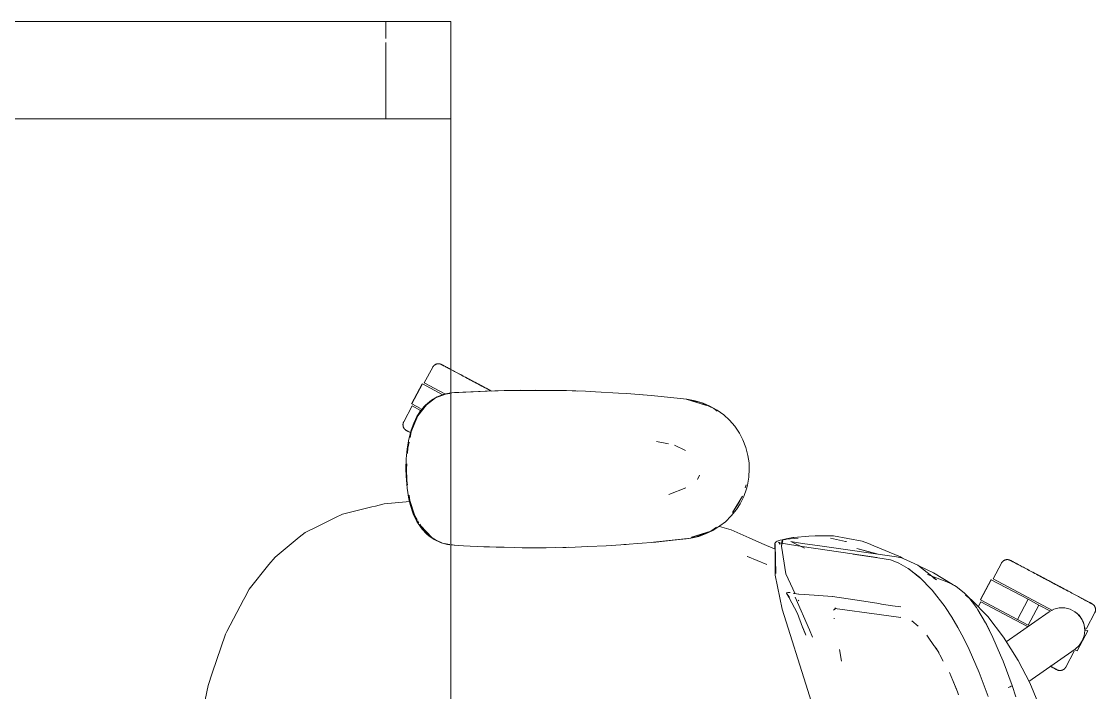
# Model space of a CAD drawing. Header units: millimetres. Extents: x 155927 to 295199, y -4084 to 97293.
# Drawn here: x 170809 to 171470, y 10570 to 10983 of the extents above; entities that cross this region are included whole.
import ezdxf

# ---------------------------------------------------------------- set-up
doc = ezdxf.new("R2010")
doc.units = ezdxf.units.MM
doc.header["$MEASUREMENT"] = 0
doc.layers.add('G-IMPT', color=8, linetype='CONTINUOUS', lineweight=9)
doc.layers.add('I-FURN', color=8, linetype='CONTINUOUS', lineweight=9)

msp = doc.modelspace()

# ---------------------------------------------------------------- linework, layer by layer
at = {"layer": 'G-IMPT'}
for p, q in [((171061.06, 10749.64), (171057.32, 10746.57)), ((171063.47, 10750.93), (171057.84, 10746.76)), ((171064.5, 10751.6), (171061.06, 10749.64)), ((171069.66, 10753.34), (171063.47, 10750.93)), ((171064.5, 10751.6), (171068.14, 10752.99)), ((171069.49, 10753.36), (171068.14, 10752.99)), ((171069.49, 10753.36), (171071.88, 10753.81)), ((171069.66, 10753.34), (171072.2, 10753.73)), ((171073.53, 10754.06), (171071.88, 10753.81)), ((171095.31, 10755.15), (171073.53, 10754.06)), ((171094.1, 10755.11), (171073.53, 10754.06)), ((171073.53, 10754.06), (171075.13, 10754.17)), ((171095.31, 10755.15), (171075.13, 10754.17)), ((171115.5, 10755.61), (171094.1, 10755.11)), ((171105.66, 10755.45), (171094.1, 10755.11)), ((171094.1, 10755.11), (171095.31, 10755.15)), ((171115.5, 10755.61), (171095.31, 10755.15)), ((171105.66, 10755.45), (171124.89, 10755.65)), ((171115.5, 10755.61), (171105.66, 10755.45)), ((171135.68, 10755.57), (171105.66, 10755.45)), ((171113.46, 10755.59), (171111.25, 10755.51)), ((171115.5, 10755.57), (171113.46, 10755.59)), ((171135.68, 10755.57), (171115.5, 10755.61)), ((171135.68, 10755.57), (171124.89, 10755.65)), ((171135.68, 10755.57), (171144.1, 10755.4)), ((171155.86, 10755.01), (171144.1, 10755.4)), ((171149.04, 10755.26), (171147.54, 10755.28)), ((171150.97, 10755.15), (171149.04, 10755.26)), ((171155.86, 10755.01), (171161.88, 10754.76)), ((171176.02, 10753.95), (171161.88, 10754.76)), ((171181.11, 10753.62), (171176.02, 10753.95)), ((171181.11, 10753.62), (171196.17, 10752.37)), ((171189.29, 10752.97), (171190.97, 10752.8)), ((171196.17, 10752.37), (171200.3, 10752.03)), ((171200.3, 10752.03), (171218.22, 10750.12)), ((171217.71, 10750.12), (171230.17, 10746.29)), ((171217.71, 10750.12), (171221.03, 10749.21)), ((171218.22, 10750.12), (171223.27, 10749.23)), ((171226.68, 10748.08), (171218.28, 10749.99)), ((171052, 10739.48), (171054.66, 10743.53)), ((171057.84, 10746.76), (171052.63, 10739.97)), ((171054.66, 10743.53), (171057.32, 10746.57)), ((171230.17, 10746.29), (171221.03, 10749.21)), ((171228.13, 10747.76), (171223.27, 10749.23)), ((171226.68, 10748.08), (171234.74, 10744.34)), ((171232.37, 10745.95), (171228.13, 10747.76)), ((171232.37, 10745.95), (171236.81, 10743.44)), ((171236.85, 10742.75), (171234.74, 10744.34)), ((171240.89, 10740.44), (171236.81, 10743.44)), ((171052, 10739.48), (171050.02, 10735.41)), ((171052.63, 10739.97), (171050.79, 10735.58)), ((171240.89, 10740.44), (171244.33, 10737.28)), ((171247.65, 10733.44), (171244.33, 10737.28)), ((171048.43, 10731.07), (171047, 10725.59)), ((171048.46, 10729.96), (171047.75, 10726.49)), ((171048.43, 10731.07), (171050.02, 10735.41)), ((171048.46, 10729.96), (171050.79, 10735.58)), ((171250.48, 10729.27), (171247.65, 10733.44)), ((171046, 10719.66), (171047, 10725.59)), ((171047.19, 10723.75), (171046.42, 10720)), ((171199.51, 10724.15), (171206.94, 10722.58)), ((171250.48, 10729.27), (171252.67, 10725.11)), ((171252.67, 10725.11), (171254.51, 10720.4)), ((171046, 10719.66), (171045.44, 10713.51)), ((171046.42, 10720), (171046.22, 10716.79)), ((171217.34, 10718.55), (171210.56, 10721.82)), ((171255.77, 10715.53), (171254.51, 10720.4)), ((171045.26, 10707.17), (171045.44, 10713.51)), ((171045.82, 10710.28), (171045.63, 10707.17)), ((171255.77, 10715.53), (171256.42, 10711.02)), ((171256.59, 10707.17), (171256.42, 10711.02)), ((171045.35, 10702.66), (171045.26, 10707.17)), ((171045.86, 10700.01), (171045.63, 10707.17)), ((171225.97, 10703.34), (171224.96, 10701.12)), ((171256.59, 10707.17), (171256.29, 10702.13)), ((171045.35, 10702.66), (171045.92, 10695.35)), ((171045.86, 10700.01), (171046.26, 10697.22)), ((171224.96, 10701.12), (171224.66, 10700.67)), ((171224.96, 10701.12), (171225, 10701.2)), ((171254.05, 10695.49), (171254.67, 10697.52)), ((171255.41, 10697.18), (171254.85, 10695.05)), ((171256.29, 10702.13), (171255.41, 10697.18)), ((171047.04, 10688.59), (171045.92, 10695.35)), ((171047.13, 10691.04), (171047.59, 10687.75)), ((171207.01, 10691.45), (171217.43, 10695.6)), ((171252.49, 10690.38), (171246.17, 10680.43)), ((171252.49, 10690.38), (171250.33, 10686.7)), ((171253.14, 10690.28), (171250.9, 10685.77)), ((171253.14, 10690.28), (171254.85, 10695.05)), ((171006.24, 10679.4), (171024.18, 10683.8)), ((171024.18, 10683.8), (171026.55, 10684.38)), ((171031.84, 10685.68), (171026.55, 10684.38)), ((171047.72, 10687.13), (171031.84, 10685.68)), ((171048.02, 10684.66), (171047.04, 10688.59)), ((171047.59, 10687.75), (171050.62, 10678.35)), ((171048.02, 10684.66), (171049.76, 10679.57)), ((171250.33, 10686.7), (171246.17, 10680.43)), ((171250.9, 10685.77), (171248.63, 10682.22)), ((171001.88, 10677.25), (170990.41, 10671.61)), ((171001.88, 10677.25), (171006.24, 10679.4)), ((171049.76, 10679.57), (171051.96, 10674.94)), ((171050.62, 10678.35), (171052.09, 10675.9)), ((171245.44, 10678.25), (171241.84, 10674.7)), ((171245.44, 10678.25), (171248.63, 10682.22)), ((170983.24, 10668.08), (170990.41, 10671.61)), ((171051.96, 10674.94), (171052.77, 10673.56)), ((171052.37, 10675.43), (171053.19, 10674.05)), ((171055.21, 10670.11), (171052.77, 10673.56)), ((171053.7, 10673.21), (171055.58, 10670.05)), ((171054.39, 10672.14), (171055.67, 10670.67)), ((171054.39, 10672.14), (171061.29, 10664.75)), ((171055.8, 10670.52), (171058.88, 10666.98)), ((171232.88, 10668.95), (171236.46, 10671.38)), ((171234.2, 10669.35), (171238.53, 10672.08)), ((171245.36, 10669.63), (171238.21, 10671.7)), ((171241.84, 10674.7), (171238.53, 10672.08)), ((170979.59, 10665.11), (170964.64, 10652.94)), ((170979.59, 10665.11), (170983.24, 10668.08)), ((171058.08, 10667.06), (171055.21, 10670.11)), ((171055.58, 10670.05), (171061.29, 10664.75)), ((171058.08, 10667.06), (171059.4, 10665.93)), ((171061.29, 10664.75), (171058.88, 10666.98)), ((171062.62, 10663.72), (171059.4, 10665.93)), ((171063.53, 10663.64), (171061.29, 10664.75)), ((171062.62, 10663.72), (171066.95, 10661.74)), ((171063.53, 10663.64), (171067.79, 10661.54)), ((171220.53, 10664.55), (171197.57, 10662.1)), ((171197.57, 10662.1), (171217.71, 10664.22)), ((171220.53, 10664.55), (171199.09, 10662.2)), ((171220.53, 10664.55), (171217.71, 10664.22)), ((171220.53, 10664.55), (171225.49, 10665.71)), ((171220.6, 10664.77), (171223.66, 10665.35)), ((171232.88, 10668.95), (171221.03, 10665.14)), ((171230.17, 10668.05), (171221.03, 10665.14)), ((171223.66, 10665.35), (171231.84, 10668.55)), ((171229.62, 10667.16), (171225.49, 10665.71)), ((171234.2, 10669.35), (171229.62, 10667.16)), ((171232.88, 10668.95), (171230.17, 10668.05)), ((171245.36, 10669.63), (171256.49, 10664.78)), ((171256.49, 10664.78), (171264.32, 10661.36)), ((171278.8, 10663.82), (171275.52, 10663.28)), ((171276.5, 10659.68), (171276.89, 10663.63)), ((171279.21, 10664.08), (171276.89, 10663.63)), ((171278.8, 10663.82), (171279.42, 10663.89)), ((171279.21, 10664.08), (171283.46, 10664.89)), ((171284.1, 10664.41), (171279.42, 10663.89)), ((171283.93, 10664.93), (171283.46, 10664.89)), ((171293.26, 10665.73), (171283.93, 10664.93)), ((171284.1, 10664.41), (171286.69, 10664.62)), ((171293.26, 10665.73), (171297.21, 10666.07)), ((171297.21, 10666.07), (171301.38, 10666.07)), ((171308.35, 10666.05), (171301.38, 10666.07)), ((171306.49, 10664.64), (171315.79, 10662.59)), ((171308.35, 10666.05), (171326.05, 10662.81)), ((171070.9, 10660.67), (171066.95, 10661.74)), ((171067.79, 10661.54), (171072.2, 10660.72)), ((171072.2, 10660.51), (171070.9, 10660.67)), ((171072.83, 10660.6), (171075.13, 10660.17)), ((171074.91, 10660.17), (171072.83, 10660.43)), ((171080.57, 10659.89), (171074.91, 10660.17)), ((171080.57, 10659.89), (171093.13, 10659.27)), ((171096.68, 10659.15), (171093.13, 10659.27)), ((171112.35, 10658.77), (171096.68, 10659.15)), ((171100.72, 10659.06), (171103.4, 10658.95)), ((171105.62, 10658.95), (171103.4, 10658.95)), ((171112.35, 10658.77), (171116.86, 10658.72)), ((171116.86, 10658.72), (171131.57, 10658.73)), ((171137.04, 10658.8), (171131.57, 10658.73)), ((171137.04, 10658.8), (171149.35, 10659.09)), ((171143.82, 10658.93), (171141.74, 10658.93)), ((171145.48, 10659.01), (171143.82, 10658.93)), ((171157.23, 10659.39), (171149.35, 10659.09)), ((171157.23, 10659.39), (171168.54, 10659.93)), ((171177.41, 10660.49), (171168.54, 10659.93)), ((171177.41, 10660.49), (171187.69, 10661.22)), ((171179.45, 10660.62), (171177.55, 10660.53)), ((171179.45, 10660.62), (171180.87, 10660.76)), ((171199.09, 10662.2), (171187.69, 10661.22)), ((171264.32, 10661.36), (171272.49, 10657.79)), ((171272.35, 10661.34), (171272.75, 10661.92)), ((171272.35, 10661.34), (171272.54, 10660.48)), ((171272.97, 10642.78), (171272.38, 10661.22)), ((171272.38, 10661.22), (171272.48, 10660.76)), ((171272.97, 10642.78), (171272.48, 10660.76)), ((171272.53, 10641.89), (171272.48, 10660.76)), ((171272.48, 10660.76), (171272.52, 10660.59)), ((171272.54, 10660.48), (171272.52, 10660.59)), ((171273.12, 10662.41), (171272.75, 10661.92)), ((171273.12, 10662.41), (171273.66, 10662.73)), ((171275.52, 10663.28), (171273.66, 10662.73)), ((171275.01, 10661.69), (171274.51, 10662.08)), ((171275.61, 10661.52), (171274.51, 10662.08)), ((171275.61, 10661.52), (171274.99, 10661.69)), ((171274.99, 10661.69), (171281.26, 10660.59)), ((171275.33, 10661.15), (171275.01, 10661.69)), ((171275.33, 10661.15), (171275.41, 10660.65)), ((171277.13, 10663.22), (171276.44, 10659.64)), ((171279.16, 10642.59), (171276.44, 10659.64)), ((171277.13, 10663.22), (171276.5, 10659.68)), ((171289.11, 10659.47), (171281.26, 10660.59)), ((171290.66, 10658.49), (171282.23, 10662.49)), ((171282.23, 10662.49), (171283.09, 10662.35)), ((171283.09, 10662.35), (171288.11, 10661.52)), ((171288.11, 10661.52), (171289.41, 10661.3)), ((171319.98, 10654.92), (171289.11, 10659.47)), ((171300.07, 10659.86), (171289.41, 10661.3)), ((171300.07, 10659.86), (171347.29, 10653.19)), ((171315.79, 10662.59), (171316.37, 10662.44)), ((171322.87, 10658.31), (171334.76, 10654.96)), ((171322.87, 10658.31), (171335.82, 10654.81)), ((171326.05, 10662.81), (171329.91, 10661.21)), ((171333.27, 10659.82), (171329.91, 10661.21)), ((171349.72, 10653.03), (171333.27, 10659.82)), ((170964.64, 10652.94), (170960.88, 10648.27)), ((171255.26, 10653.35), (171255.53, 10653.25)), ((171267.38, 10648.33), (171255.53, 10653.25)), ((171319.98, 10654.92), (171335.17, 10652.59)), ((171320.59, 10654.82), (171335.75, 10652.53)), ((171320.59, 10654.82), (171335.17, 10652.59)), ((171343.42, 10651.22), (171335.75, 10652.53)), ((171348.21, 10649.47), (171343.42, 10651.22)), ((171347.29, 10653.19), (171350.28, 10652.54)), ((171350.89, 10652.26), (171349.72, 10653.03)), ((171353.65, 10650.97), (171350.28, 10652.54)), ((171360.22, 10647.91), (171353.65, 10650.97)), ((170948.68, 10633.14), (170960.88, 10648.27)), ((171348.21, 10649.47), (171348.63, 10649.26)), ((171354.47, 10645.97), (171348.63, 10649.26)), ((171361.43, 10640.55), (171354.47, 10645.97)), ((171354.69, 10645.64), (171361.64, 10640.25)), ((171354.69, 10645.64), (171358.07, 10643.05)), ((171371.87, 10638.99), (171360.22, 10647.91)), ((171369.98, 10643.28), (171361.35, 10647.26)), ((171276.72, 10620.94), (171272.53, 10641.89)), ((171279.16, 10642.59), (171284.74, 10630.3)), ((171361.64, 10640.25), (171358.07, 10643.05)), ((171361.43, 10640.55), (171369.17, 10632.65)), ((171366.22, 10642.23), (171378.12, 10637.72)), ((171371.87, 10638.99), (171369.53, 10640.33)), ((171381.43, 10636.16), (171369.98, 10643.28)), ((171380.35, 10636.64), (171378.12, 10637.72)), ((170948.68, 10633.14), (170945.97, 10628.01)), ((171279.52, 10630.79), (171279.48, 10630.62)), ((171279.54, 10630.91), (171279.52, 10630.79)), ((171279.52, 10630.79), (171281.36, 10628.08)), ((171279.52, 10630.79), (171280.87, 10628.33)), ((171280.23, 10631.06), (171279.54, 10630.91)), ((171281.76, 10631.23), (171280.23, 10631.06)), ((171283.5, 10630.75), (171284.27, 10630.47)), ((171369.17, 10632.65), (171377.19, 10622.21)), ((171382.79, 10635.47), (171380.35, 10636.64)), ((171381.43, 10636.16), (171382.2, 10635.66)), ((171382.79, 10635.47), (171383.92, 10634.86)), ((171383.92, 10634.86), (171388.79, 10630.99)), ((171391.68, 10627.97), (171388.79, 10630.99)), ((170945.24, 10626.63), (170934.94, 10607.12)), ((170945.24, 10626.63), (170945.97, 10628.01)), ((171286.15, 10618.22), (171280.87, 10628.33)), ((171284.33, 10630.45), (171284.27, 10630.47)), ((171286.79, 10630.17), (171284.33, 10630.45)), ((171293.7, 10608.12), (171284.77, 10628.27)), ((171287.15, 10626.1), (171286.71, 10626.37)), ((171286.79, 10630.17), (171287.16, 10630.12)), ((171290.57, 10629.87), (171287.16, 10630.12)), ((171290.57, 10629.87), (171299.42, 10629.24)), ((171307.66, 10628.62), (171299.42, 10629.24)), ((171307.74, 10628.61), (171307.66, 10628.62)), ((171307.74, 10628.61), (171322.96, 10626.4)), ((171322.96, 10626.4), (171324.51, 10626.15)), ((171324.51, 10626.15), (171336.28, 10624.29)), ((171337.94, 10624.03), (171336.28, 10624.29)), ((171344.78, 10622.96), (171337.94, 10624.03)), ((171389.68, 10629.55), (171393.35, 10626.55)), ((171391.68, 10627.97), (171396.4, 10621.84)), ((171393.35, 10626.55), (171403.31, 10616.25)), ((171292.71, 10570.7), (171276.72, 10620.94)), ((171286.15, 10618.22), (171289.4, 10609.75)), ((171308.4, 10620.23), (171309.96, 10621.47)), ((171309.25, 10621.35), (171309.52, 10621.39)), ((171336.59, 10617.61), (171309.25, 10621.35)), ((171309.75, 10621.44), (171309.52, 10621.39)), ((171336.59, 10617.61), (171349.94, 10615.83)), ((171344.78, 10622.96), (171349.85, 10622.22)), ((171377.19, 10622.21), (171377.36, 10621.96)), ((171381.24, 10615.86), (171377.36, 10621.96)), ((171396.4, 10621.84), (171397.26, 10620.55)), ((171401.99, 10612.55), (171397.26, 10620.55)), ((171308.75, 10615.28), (171308.8, 10614.93)), ((171349.94, 10615.83), (171349.47, 10615.97)), ((171360.44, 10610.33), (171356.53, 10613.67)), ((171381.24, 10615.86), (171385.01, 10609.63)), ((171406.3, 10603.94), (171401.99, 10612.55)), ((171406.52, 10603.5), (171401.99, 10612.55)), ((171401.99, 10612.55), (171402.3, 10611.95)), ((171406.52, 10603.5), (171402.3, 10611.95)), ((171413.12, 10603.65), (171403.31, 10616.25)), ((170925.92, 10581.38), (170934.07, 10605.46)), ((170934.94, 10607.12), (170934.07, 10605.46)), ((171291.42, 10604.85), (171289.39, 10609.96)), ((171289.39, 10609.96), (171291.19, 10605.43)), ((171289.4, 10609.75), (171291.42, 10604.85)), ((171295.44, 10603.53), (171293.7, 10608.12)), ((171366.71, 10603.7), (171365.96, 10604.8)), ((171388.58, 10602.84), (171385.01, 10609.63)), ((171370.21, 10598.56), (171366.71, 10603.7)), ((171370.6, 10597.99), (171370.21, 10598.56)), ((171373.16, 10594.23), (171370.6, 10597.99)), ((171388.58, 10602.84), (171391.97, 10596.11)), ((171406.3, 10603.94), (171406.52, 10603.5)), ((171406.52, 10603.5), (171411.29, 10592.54)), ((171413.12, 10603.65), (171422.09, 10589.36)), ((171313.43, 10588.81), (171312.02, 10596.06)), ((171373.16, 10594.23), (171371.66, 10597)), ((171375.84, 10588.9), (171371.66, 10597)), ((171398.14, 10581.89), (171391.97, 10596.11)), ((171411.29, 10592.54), (171412.77, 10588.86)), ((171412.77, 10588.86), (171418.34, 10573.9)), ((171422.09, 10589.36), (171429.18, 10575.58)), ((170925.92, 10581.38), (170923.4, 10573.94)), ((171379.72, 10581.86), (171381.91, 10577.01)), ((171398.14, 10581.89), (171403.6, 10567.01)), ((170920.53, 10560.12), (170923.4, 10573.94)), ((171381.91, 10577.01), (171384.22, 10571.56)), ((171381.91, 10577.01), (171384.64, 10569.93)), ((171417.08, 10573.11), (171416.02, 10572.69)), ((171416.02, 10572.69), (171416.61, 10572.91)), ((171417.08, 10573.11), (171416.61, 10572.91)), ((171417.08, 10573.11), (171417.9, 10573.5)), ((171417.08, 10573.11), (171417.72, 10573.39)), ((171417.72, 10573.39), (171417.9, 10573.5)), ((171418.31, 10573.76), (171417.9, 10573.5)), ((171417.9, 10573.5), (171418.3, 10573.72)), ((171418.31, 10573.76), (171418.3, 10573.72)), ((171418.34, 10573.9), (171418.31, 10573.76)), ((171418.31, 10573.76), (171418.31, 10573.9)), ((171418.31, 10573.9), (171420.71, 10566.96)), ((171436.7, 10557.61), (171429.18, 10575.58)), ((171292.71, 10570.7), (171301.89, 10540.72)), ((171385.3, 10568.2), (171384.64, 10569.93))]:
    msp.add_line(p, q, dxfattribs=at)
at = {"layer": 'I-FURN'}
for p, q in [((170272.83, 10982.71), (171072.83, 10982.71)), ((171072.83, 10982.71), (170272.83, 10982.71)), ((170272.83, 10982.71), (171072.83, 10982.71)), ((171032.83, 10982.71), (170312.83, 10982.71)), ((171072.83, 10982.71), (171032.83, 10982.71)), ((171032.83, 10972.13), (171032.83, 10982.71)), ((171032.83, 10972.13), (171032.83, 10982.71)), ((171072.83, 10922.71), (171072.83, 10982.71)), ((171072.83, 10982.71), (171072.83, 10922.71)), ((171072.83, 9382.71), (171072.83, 10982.71)), ((171072.83, 10982.71), (171072.83, 9382.71)), ((171032.83, 10922.71), (171032.83, 10969.81)), ((171032.83, 10922.71), (171032.83, 10969.81)), ((170312.83, 10922.71), (171032.83, 10922.71)), ((171072.83, 10922.71), (170637.83, 10922.71)), ((171032.83, 10922.71), (171072.83, 10922.71)), ((171061.7, 10769.8), (171056.55, 10760.12)), ((171061.7, 10769.8), (171061.78, 10769.94)), ((171061.78, 10769.94), (171061.86, 10770.08)), ((171061.86, 10770.08), (171061.95, 10770.21)), ((171061.95, 10770.21), (171062.04, 10770.35)), ((171062.04, 10770.35), (171062.14, 10770.47)), ((171062.14, 10770.47), (171062.25, 10770.59)), ((171062.25, 10770.59), (171062.36, 10770.71)), ((171062.36, 10770.71), (171062.47, 10770.83)), ((171062.47, 10770.83), (171062.59, 10770.93)), ((171062.59, 10770.93), (171062.71, 10771.04)), ((171062.71, 10771.04), (171062.84, 10771.14)), ((171062.84, 10771.14), (171062.97, 10771.23)), ((171062.97, 10771.23), (171063.11, 10771.32)), ((171063.11, 10771.32), (171063.25, 10771.4)), ((171063.25, 10771.4), (171063.39, 10771.48)), ((171063.39, 10771.48), (171063.53, 10771.55)), ((171063.53, 10771.55), (171063.68, 10771.62)), ((171063.68, 10771.62), (171063.83, 10771.68)), ((171063.83, 10771.68), (171063.98, 10771.73)), ((171063.98, 10771.73), (171064.13, 10771.78)), ((171064.13, 10771.78), (171064.29, 10771.82)), ((171064.29, 10771.82), (171064.45, 10771.86)), ((171064.45, 10771.86), (171064.6, 10771.89)), ((171064.6, 10771.89), (171064.76, 10771.91)), ((171064.76, 10771.91), (171064.92, 10771.93)), ((171064.92, 10771.93), (171065.09, 10771.94)), ((171065.09, 10771.94), (171065.25, 10771.94)), ((171065.25, 10771.94), (171065.41, 10771.94)), ((171065.41, 10771.94), (171065.57, 10771.93)), ((171065.57, 10771.93), (171065.73, 10771.91)), ((171065.73, 10771.91), (171065.89, 10771.89)), ((171065.89, 10771.89), (171066.05, 10771.86)), ((171066.05, 10771.86), (171066.2, 10771.83)), ((171066.2, 10771.83), (171066.36, 10771.79)), ((171066.36, 10771.79), (171066.51, 10771.74)), ((171066.51, 10771.74), (171066.67, 10771.69)), ((171066.67, 10771.69), (171066.82, 10771.63)), ((171066.82, 10771.63), (171066.96, 10771.56)), ((171066.96, 10771.56), (171067.11, 10771.49)), ((171067.11, 10771.49), (171067.15, 10771.47)), ((171067.15, 10771.47), (171067.17, 10771.46)), ((171067.19, 10771.44), (171067.15, 10771.47)), ((171067.15, 10771.47), (171067.15, 10771.47)), ((171067.17, 10771.46), (171067.23, 10771.43)), ((171067.28, 10771.4), (171067.19, 10771.44)), ((171067.23, 10771.43), (171067.33, 10771.37)), ((171067.4, 10771.34), (171067.28, 10771.4)), ((171067.33, 10771.37), (171067.47, 10771.3)), ((171067.56, 10771.25), (171067.4, 10771.34)), ((171067.47, 10771.3), (171067.65, 10771.2)), ((171067.76, 10771.14), (171067.56, 10771.25)), ((171067.65, 10771.2), (171067.87, 10771.09)), ((171068, 10771.01), (171067.76, 10771.14)), ((171067.87, 10771.09), (171068.13, 10770.95)), ((171068.28, 10770.87), (171068, 10771.01)), ((171068.13, 10770.95), (171068.42, 10770.79)), ((171068.6, 10770.7), (171068.28, 10770.87)), ((171068.42, 10770.79), (171068.76, 10770.61)), ((171068.96, 10770.51), (171068.6, 10770.7)), ((171068.76, 10770.61), (171069.13, 10770.41)), ((171069.35, 10770.3), (171068.96, 10770.51)), ((171069.13, 10770.41), (171069.54, 10770.2)), ((171069.78, 10770.07), (171069.35, 10770.3)), ((171069.54, 10770.2), (171069.99, 10769.96)), ((171070.24, 10769.82), (171069.78, 10770.07)), ((171069.99, 10769.96), (171070.47, 10769.7)), ((171070.74, 10769.56), (171070.24, 10769.82)), ((171070.47, 10769.7), (171070.99, 10769.43)), ((171071.28, 10769.27), (171070.74, 10769.56)), ((171070.99, 10769.43), (171071.54, 10769.13)), ((171071.85, 10768.97), (171071.28, 10769.27)), ((171071.54, 10769.13), (171072.12, 10768.82)), ((171072.45, 10768.65), (171071.85, 10768.97)), ((171073.08, 10768.31), (171072.45, 10768.65)), ((171073.75, 10767.96), (171073.08, 10768.31)), ((171074.44, 10767.59), (171073.75, 10767.96)), ((171075.16, 10767.21), (171074.44, 10767.59)), ((171075.91, 10766.81), (171075.16, 10767.21)), ((171076.69, 10766.39), (171075.91, 10766.81)), ((171077.49, 10765.97), (171076.69, 10766.39)), ((171078.32, 10765.53), (171077.49, 10765.97)), ((171077.87, 10765.77), (171078.7, 10765.32)), ((171079.16, 10765.08), (171078.32, 10765.53)), ((171078.7, 10765.32), (171079.56, 10764.87)), ((171080.03, 10764.62), (171079.16, 10765.08)), ((171079.56, 10764.87), (171080.44, 10764.4)), ((171080.92, 10764.15), (171080.03, 10764.62)), ((171080.44, 10764.4), (171081.33, 10763.93)), ((171081.82, 10763.67), (171080.92, 10764.15)), ((171081.33, 10763.93), (171082.25, 10763.44)), ((171082.75, 10763.17), (171081.82, 10763.67)), ((171082.25, 10763.44), (171083.18, 10762.95)), ((171083.68, 10762.68), (171082.75, 10763.17)), ((171083.18, 10762.95), (171084.12, 10762.44)), ((171055.25, 10759.67), (171048.68, 10747.31)), ((171048.85, 10747.22), (171055.42, 10759.58)), ((171055.42, 10759.58), (171067.93, 10752.93)), ((171069.21, 10753.38), (171056.55, 10760.12)), ((171084.64, 10762.17), (171083.68, 10762.68)), ((171084.12, 10762.44), (171085.08, 10761.94)), ((171085.6, 10761.66), (171084.64, 10762.17)), ((171085.08, 10761.94), (171086.05, 10761.42)), ((171086.57, 10761.14), (171085.6, 10761.66)), ((171086.05, 10761.42), (171087.02, 10760.9)), ((171087.56, 10760.62), (171086.57, 10761.14)), ((171087.02, 10760.9), (171088.01, 10760.37)), ((171088.55, 10760.09), (171087.56, 10760.62)), ((171088.01, 10760.37), (171089.01, 10759.85)), ((171089.54, 10759.56), (171088.55, 10760.09)), ((171089.01, 10759.85), (171090.01, 10759.31)), ((171090.55, 10759.03), (171089.54, 10759.56)), ((171090.01, 10759.31), (171091.01, 10758.78)), ((171091.55, 10758.49), (171090.55, 10759.03)), ((171091.01, 10758.78), (171092.01, 10758.25)), ((171092.56, 10757.96), (171091.55, 10758.49)), ((171092.01, 10758.25), (171093.02, 10757.71)), ((171093.56, 10757.42), (171092.56, 10757.96)), ((171093.02, 10757.71), (171094.02, 10757.18)), ((171094.56, 10756.89), (171093.56, 10757.42)), ((171094.02, 10757.18), (171095.02, 10756.65)), ((171095.56, 10756.36), (171094.56, 10756.89)), ((171095.02, 10756.65), (171096.02, 10756.12)), ((171096.56, 10755.83), (171095.56, 10756.36)), ((171096.02, 10756.12), (171097.01, 10755.59)), ((171097.54, 10755.31), (171096.56, 10755.83)), ((171097.01, 10755.59), (171098, 10755.07)), ((171049.04, 10745.99), (171043.89, 10736.3)), ((171054.14, 10744.41), (171048.85, 10747.22)), ((171054.23, 10743.23), (171049.04, 10745.99)), ((171043.86, 10736.27), (171043.89, 10736.3)), ((171043.41, 10734.4), (171043.42, 10734.56)), ((171043.42, 10734.24), (171043.41, 10734.4)), ((171043.42, 10734.56), (171043.43, 10734.73)), ((171043.43, 10734.08), (171043.42, 10734.24)), ((171043.43, 10734.73), (171043.44, 10734.89)), ((171043.44, 10733.92), (171043.43, 10734.08)), ((171043.44, 10734.89), (171043.46, 10735.05)), ((171043.47, 10733.76), (171043.44, 10733.92)), ((171043.46, 10735.05), (171043.49, 10735.2)), ((171043.5, 10733.6), (171043.47, 10733.76)), ((171043.49, 10735.2), (171043.53, 10735.36)), ((171043.53, 10733.45), (171043.5, 10733.6)), ((171043.53, 10735.36), (171043.57, 10735.52)), ((171043.57, 10733.29), (171043.53, 10733.45)), ((171043.57, 10735.52), (171043.62, 10735.67)), ((171043.62, 10733.14), (171043.57, 10733.29)), ((171043.62, 10735.67), (171043.67, 10735.82)), ((171043.67, 10732.98), (171043.62, 10733.14)), ((171043.67, 10735.82), (171043.73, 10735.97)), ((171043.73, 10732.83), (171043.67, 10732.98)), ((171043.73, 10735.97), (171043.79, 10736.12)), ((171043.8, 10732.69), (171043.73, 10732.83)), ((171043.79, 10736.12), (171043.86, 10736.27)), ((171043.87, 10732.54), (171043.8, 10732.69)), ((171043.95, 10732.4), (171043.87, 10732.54)), ((171044.03, 10732.26), (171043.95, 10732.4)), ((171044.12, 10732.13), (171044.03, 10732.26)), ((171044.22, 10732), (171044.12, 10732.13)), ((171044.32, 10731.87), (171044.22, 10732)), ((171044.42, 10731.75), (171044.32, 10731.87)), ((171044.53, 10731.63), (171044.42, 10731.75)), ((171044.64, 10731.51), (171044.53, 10731.63)), ((171044.76, 10731.4), (171044.64, 10731.51)), ((171044.88, 10731.3), (171044.76, 10731.4)), ((171045.01, 10731.2), (171044.88, 10731.3)), ((171045.14, 10731.11), (171045.01, 10731.2)), ((171045.27, 10731.02), (171045.14, 10731.11)), ((171045.41, 10730.93), (171045.27, 10731.02)), ((171045.55, 10730.85), (171045.41, 10730.93)), ((171045.56, 10730.85), (171045.55, 10730.85)), ((171045.55, 10730.85), (171045.57, 10730.84)), ((171045.6, 10730.83), (171045.56, 10730.85)), ((171045.57, 10730.84), (171045.63, 10730.81)), ((171045.68, 10730.78), (171045.6, 10730.83)), ((171045.63, 10730.81), (171045.73, 10730.76)), ((171045.8, 10730.72), (171045.68, 10730.78)), ((171045.73, 10730.76), (171045.87, 10730.68)), ((171045.96, 10730.63), (171045.8, 10730.72)), ((171045.87, 10730.68), (171046.05, 10730.59)), ((171046.17, 10730.53), (171045.96, 10730.63)), ((171046.05, 10730.59), (171046.27, 10730.47)), ((171046.41, 10730.4), (171046.17, 10730.53)), ((171046.27, 10730.47), (171046.53, 10730.33)), ((171046.69, 10730.25), (171046.41, 10730.4)), ((171046.53, 10730.33), (171046.83, 10730.17)), ((171047, 10730.08), (171046.69, 10730.25)), ((171046.83, 10730.17), (171047.16, 10730)), ((171047.36, 10729.89), (171047, 10730.08)), ((171047.16, 10730), (171047.54, 10729.8)), ((171047.75, 10729.68), (171047.36, 10729.89)), ((171047.54, 10729.8), (171047.95, 10729.58)), ((171048.18, 10729.45), (171047.75, 10729.68)), ((171412.6, 10650.27), (171412.72, 10650.38)), ((171412.72, 10650.38), (171412.84, 10650.48)), ((171412.84, 10650.48), (171412.97, 10650.58)), ((171412.97, 10650.58), (171413.1, 10650.67)), ((171413.1, 10650.67), (171413.24, 10650.76)), ((171413.24, 10650.76), (171413.38, 10650.84)), ((171413.38, 10650.84), (171413.52, 10650.92)), ((171413.52, 10650.92), (171413.66, 10650.99)), ((171413.66, 10650.99), (171413.81, 10651.06)), ((171413.81, 10651.06), (171413.96, 10651.12)), ((171413.96, 10651.12), (171414.11, 10651.17)), ((171414.11, 10651.17), (171414.26, 10651.22)), ((171414.26, 10651.22), (171414.42, 10651.26)), ((171414.42, 10651.26), (171414.58, 10651.3)), ((171414.58, 10651.3), (171414.73, 10651.33)), ((171414.73, 10651.33), (171414.89, 10651.35)), ((171414.89, 10651.35), (171415.05, 10651.37)), ((171415.05, 10651.37), (171415.22, 10651.38)), ((171415.22, 10651.38), (171415.38, 10651.38)), ((171415.38, 10651.38), (171415.54, 10651.38)), ((171415.54, 10651.38), (171415.7, 10651.37)), ((171415.7, 10651.37), (171415.86, 10651.35)), ((171415.86, 10651.35), (171416.02, 10651.33)), ((171416.02, 10651.33), (171416.18, 10651.3)), ((171416.18, 10651.3), (171416.33, 10651.27)), ((171416.33, 10651.27), (171416.49, 10651.23)), ((171416.49, 10651.23), (171416.64, 10651.18)), ((171416.64, 10651.18), (171416.8, 10651.13)), ((171416.8, 10651.13), (171416.95, 10651.07)), ((171416.95, 10651.07), (171417.09, 10651)), ((171417.09, 10651), (171417.24, 10650.93)), ((171417.24, 10650.93), (171417.28, 10650.91)), ((171417.28, 10650.91), (171417.3, 10650.9)), ((171417.32, 10650.88), (171417.28, 10650.91)), ((171417.28, 10650.91), (171417.28, 10650.91)), ((171417.3, 10650.9), (171417.36, 10650.87)), ((171417.41, 10650.84), (171417.32, 10650.88)), ((171417.36, 10650.87), (171417.46, 10650.81)), ((171417.53, 10650.78), (171417.41, 10650.84)), ((171417.46, 10650.81), (171417.6, 10650.74)), ((171417.69, 10650.69), (171417.53, 10650.78)), ((171417.6, 10650.74), (171417.78, 10650.64)), ((171417.89, 10650.58), (171417.69, 10650.69)), ((171417.78, 10650.64), (171418, 10650.53)), ((171418.13, 10650.45), (171417.89, 10650.58)), ((171418, 10650.53), (171418.26, 10650.39)), ((171418.41, 10650.31), (171418.13, 10650.45)), ((171418.26, 10650.39), (171418.55, 10650.23)), ((171411.83, 10649.24), (171406.68, 10639.56)), ((171411.83, 10649.24), (171411.91, 10649.38)), ((171411.91, 10649.38), (171411.99, 10649.52)), ((171411.99, 10649.52), (171412.08, 10649.66)), ((171412.08, 10649.66), (171412.17, 10649.79)), ((171412.17, 10649.79), (171412.27, 10649.91)), ((171412.27, 10649.91), (171412.38, 10650.03)), ((171412.38, 10650.03), (171412.49, 10650.15)), ((171412.49, 10650.15), (171412.6, 10650.27)), ((171418.73, 10650.14), (171418.41, 10650.31)), ((171418.55, 10650.23), (171418.89, 10650.05)), ((171419.09, 10649.95), (171418.73, 10650.14)), ((171418.89, 10650.05), (171419.26, 10649.85)), ((171419.48, 10649.74), (171419.09, 10649.95)), ((171419.26, 10649.85), (171419.67, 10649.64)), ((171419.91, 10649.51), (171419.48, 10649.74)), ((171419.67, 10649.64), (171420.12, 10649.4)), ((171420.37, 10649.26), (171419.91, 10649.51)), ((171420.12, 10649.4), (171420.6, 10649.14)), ((171420.87, 10649), (171420.37, 10649.26)), ((171420.6, 10649.14), (171421.12, 10648.87)), ((171421.41, 10648.71), (171420.87, 10649)), ((171421.12, 10648.87), (171421.67, 10648.57)), ((171421.98, 10648.41), (171421.41, 10648.71)), ((171421.67, 10648.57), (171422.25, 10648.26)), ((171422.58, 10648.09), (171421.98, 10648.41)), ((171423.21, 10647.75), (171422.58, 10648.09)), ((171423.88, 10647.4), (171423.21, 10647.75)), ((171424.57, 10647.03), (171423.88, 10647.4)), ((171425.29, 10646.65), (171424.57, 10647.03)), ((171426.04, 10646.25), (171425.29, 10646.65)), ((171426.82, 10645.84), (171426.04, 10646.25)), ((171427.62, 10645.41), (171426.82, 10645.84)), ((171428.45, 10644.97), (171427.62, 10645.41)), ((171428, 10645.21), (171428.83, 10644.77)), ((171429.29, 10644.52), (171428.45, 10644.97)), ((171428.83, 10644.77), (171429.69, 10644.31)), ((171430.16, 10644.06), (171429.29, 10644.52)), ((171429.69, 10644.31), (171430.57, 10643.84)), ((171431.05, 10643.59), (171430.16, 10644.06)), ((171430.57, 10643.84), (171431.46, 10643.37)), ((171405.38, 10639.11), (171398.81, 10626.75)), ((171398.98, 10626.66), (171405.55, 10639.02)), ((171405.55, 10639.02), (171428.26, 10626.95)), ((171443.28, 10620.09), (171406.68, 10639.56)), ((171431.95, 10643.11), (171431.05, 10643.59)), ((171431.46, 10643.37), (171432.38, 10642.88)), ((171432.88, 10642.62), (171431.95, 10643.11)), ((171432.38, 10642.88), (171433.31, 10642.39)), ((171433.81, 10642.12), (171432.88, 10642.62)), ((171433.31, 10642.39), (171434.25, 10641.88)), ((171434.77, 10641.61), (171433.81, 10642.12)), ((171434.25, 10641.88), (171435.21, 10641.38)), ((171435.73, 10641.1), (171434.77, 10641.61)), ((171435.21, 10641.38), (171436.18, 10640.86)), ((171436.7, 10640.58), (171435.73, 10641.1)), ((171436.18, 10640.86), (171437.15, 10640.34)), ((171437.69, 10640.06), (171436.7, 10640.58)), ((171437.15, 10640.34), (171438.14, 10639.82)), ((171438.68, 10639.53), (171437.69, 10640.06)), ((171438.14, 10639.82), (171439.14, 10639.29)), ((171439.67, 10639), (171438.68, 10639.53)), ((171439.14, 10639.29), (171440.14, 10638.76)), ((171440.68, 10638.47), (171439.67, 10639)), ((171440.14, 10638.76), (171441.14, 10638.22)), ((171441.68, 10637.93), (171440.68, 10638.47)), ((171441.14, 10638.22), (171442.14, 10637.69)), ((171442.69, 10637.4), (171441.68, 10637.93)), ((171442.14, 10637.69), (171443.15, 10637.15)), ((171443.69, 10636.87), (171442.69, 10637.4)), ((171443.15, 10637.15), (171444.15, 10636.62)), ((171444.69, 10636.33), (171443.69, 10636.87)), ((171444.15, 10636.62), (171445.15, 10636.09)), ((171445.69, 10635.8), (171444.69, 10636.33)), ((171445.15, 10636.09), (171446.15, 10635.56)), ((171446.69, 10635.27), (171445.69, 10635.8)), ((171446.15, 10635.56), (171447.14, 10635.03)), ((171447.67, 10634.75), (171446.69, 10635.27)), ((171447.14, 10635.03), (171448.13, 10634.51)), ((171448.65, 10634.23), (171447.67, 10634.75)), ((171448.13, 10634.51), (171449.1, 10633.99)), ((171449.62, 10633.71), (171448.65, 10634.23)), ((171449.1, 10633.99), (171450.06, 10633.48)), ((171450.58, 10633.2), (171449.62, 10633.71)), ((171450.06, 10633.48), (171451.02, 10632.97)), ((171451.52, 10632.7), (171450.58, 10633.2)), ((171451.02, 10632.97), (171451.95, 10632.47)), ((171452.45, 10632.21), (171451.52, 10632.7)), ((171451.95, 10632.47), (171452.88, 10631.98)), ((171453.37, 10631.72), (171452.45, 10632.21)), ((171452.88, 10631.98), (171453.78, 10631.5)), ((171454.26, 10631.24), (171453.37, 10631.72)), ((171455.14, 10630.78), (171454.26, 10631.24)), ((171456, 10630.32), (171455.14, 10630.78)), ((171399.17, 10625.43), (171397.49, 10622.27)), ((171421.69, 10614.59), (171398.98, 10626.66)), ((171427.86, 10610.17), (171399.17, 10625.43)), ((171421.69, 10614.59), (171428.26, 10626.95)), ((171428.26, 10626.95), (171434.9, 10623.42)), ((171456.83, 10629.88), (171456, 10630.32)), ((171457.64, 10629.45), (171456.83, 10629.88)), ((171458.43, 10629.03), (171457.64, 10629.45)), ((171459.19, 10628.62), (171458.43, 10629.03)), ((171459.93, 10628.23), (171459.19, 10628.62)), ((171460.63, 10627.86), (171459.93, 10628.23)), ((171461.31, 10627.5), (171460.63, 10627.86)), ((171461.96, 10627.15), (171461.31, 10627.5)), ((171462.58, 10626.82), (171461.96, 10627.15)), ((171463.16, 10626.51), (171462.58, 10626.82)), ((171462.85, 10626.68), (171463.42, 10626.38)), ((171463.71, 10626.22), (171463.16, 10626.51)), ((171463.42, 10626.38), (171463.95, 10626.09)), ((171464.23, 10625.94), (171463.71, 10626.22)), ((171463.95, 10626.09), (171464.46, 10625.82)), ((171464.71, 10625.69), (171464.23, 10625.94)), ((171464.46, 10625.82), (171464.92, 10625.58)), ((171465.16, 10625.45), (171464.71, 10625.69)), ((171464.92, 10625.58), (171465.35, 10625.35)), ((171465.57, 10625.23), (171465.16, 10625.45)), ((171465.35, 10625.35), (171465.74, 10625.14)), ((171465.94, 10625.03), (171465.57, 10625.23)), ((171465.74, 10625.14), (171466.1, 10624.95)), ((171466.28, 10624.86), (171465.94, 10625.03)), ((171466.1, 10624.95), (171466.42, 10624.78)), ((171466.57, 10624.7), (171466.28, 10624.86)), ((171466.42, 10624.78), (171466.7, 10624.63)), ((171466.83, 10624.56), (171466.57, 10624.7)), ((171466.7, 10624.63), (171466.94, 10624.5)), ((171467.05, 10624.44), (171466.83, 10624.56)), ((171466.94, 10624.5), (171467.14, 10624.4)), ((171467.23, 10624.35), (171467.05, 10624.44)), ((171467.14, 10624.4), (171467.3, 10624.31)), ((171467.37, 10624.27), (171467.23, 10624.35)), ((171467.3, 10624.31), (171467.42, 10624.25)), ((171467.47, 10624.22), (171467.37, 10624.27)), ((171467.42, 10624.25), (171467.5, 10624.2)), ((171467.53, 10624.19), (171467.47, 10624.22)), ((171467.5, 10624.2), (171467.55, 10624.18)), ((171467.55, 10624.18), (171467.53, 10624.19)), ((171467.55, 10624.18), (171467.69, 10624.1)), ((171467.55, 10624.18), (171467.55, 10624.18)), ((171467.69, 10624.1), (171467.83, 10624.02)), ((171467.83, 10624.02), (171467.96, 10623.93)), ((171467.96, 10623.93), (171468.09, 10623.83)), ((171414.67, 10600.69), (171441.1, 10619.2)), ((171428.33, 10611.06), (171434.9, 10623.42)), ((171434.9, 10623.42), (171441.96, 10619.66)), ((171441.1, 10619.2), (171444.07, 10620.79)), ((171444.07, 10620.79), (171447.34, 10621.62)), ((171447.34, 10621.62), (171450.72, 10621.64)), ((171450.72, 10621.64), (171454, 10620.86)), ((171454, 10620.86), (171456.99, 10619.31)), ((171456.99, 10619.31), (171459.53, 10617.09)), ((171458.7, 10617.95), (171457.28, 10619.1)), ((171460.99, 10615.17), (171458.7, 10617.95)), ((171464.07, 10609.04), (171469.22, 10618.73)), ((171468.09, 10623.83), (171468.22, 10623.73)), ((171468.22, 10623.73), (171468.34, 10623.63)), ((171468.34, 10623.63), (171468.46, 10623.52)), ((171468.46, 10623.52), (171468.58, 10623.4)), ((171468.58, 10623.4), (171468.68, 10623.28)), ((171468.68, 10623.28), (171468.79, 10623.16)), ((171468.79, 10623.16), (171468.89, 10623.03)), ((171468.89, 10623.03), (171468.98, 10622.9)), ((171468.98, 10622.9), (171469.07, 10622.77)), ((171469.07, 10622.77), (171469.15, 10622.63)), ((171469.15, 10622.63), (171469.23, 10622.49)), ((171469.24, 10618.77), (171469.22, 10618.73)), ((171469.23, 10622.49), (171469.3, 10622.34)), ((171469.31, 10618.91), (171469.24, 10618.77)), ((171469.3, 10622.34), (171469.37, 10622.2)), ((171469.38, 10619.06), (171469.31, 10618.91)), ((171469.37, 10622.2), (171469.43, 10622.05)), ((171469.43, 10619.21), (171469.38, 10619.06)), ((171469.43, 10622.05), (171469.48, 10621.9)), ((171469.49, 10619.36), (171469.43, 10619.21)), ((171469.48, 10621.9), (171469.53, 10621.74)), ((171469.54, 10619.51), (171469.49, 10619.36)), ((171469.53, 10621.74), (171469.57, 10621.59)), ((171469.58, 10619.67), (171469.54, 10619.51)), ((171469.57, 10621.59), (171469.61, 10621.43)), ((171469.61, 10619.83), (171469.58, 10619.67)), ((171469.61, 10621.43), (171469.64, 10621.27)), ((171469.64, 10619.99), (171469.61, 10619.83)), ((171469.64, 10621.27), (171469.66, 10621.11)), ((171469.66, 10620.15), (171469.64, 10619.99)), ((171469.66, 10621.11), (171469.68, 10620.95)), ((171469.68, 10620.31), (171469.66, 10620.15)), ((171469.68, 10620.95), (171469.69, 10620.79)), ((171469.69, 10620.47), (171469.68, 10620.31)), ((171469.69, 10620.79), (171469.69, 10620.63)), ((171469.69, 10620.63), (171469.69, 10620.47)), ((171428.33, 10611.06), (171421.69, 10614.59)), ((171459.53, 10617.09), (171461.47, 10614.32)), ((171461.47, 10614.32), (171462.69, 10611.18)), ((171462.69, 10611.18), (171463.11, 10607.83)), ((171458.31, 10595.12), (171464.88, 10607.48)), ((171462.73, 10604.48), (171461.56, 10601.32)), ((171463.11, 10607.83), (171462.73, 10604.48)), ((171463.48, 10608.22), (171463.08, 10607.46)), ((171463.57, 10608.17), (171463.48, 10608.22)), ((171463.48, 10608.22), (171464.88, 10607.48)), ((171464.07, 10609.04), (171463.69, 10609.24)), ((171459.66, 10598.53), (171457.15, 10596.28)), ((171461.56, 10601.32), (171459.66, 10598.53)), ((171457.15, 10596.28), (171428.56, 10576.26)), ((171451.41, 10585.23), (171456.56, 10594.91)), ((171458.31, 10595.12), (171456.91, 10595.86)), ((171456.91, 10595.86), (171457, 10595.81)), ((171441.82, 10585.76), (171442.36, 10585.48)), ((171442.63, 10585.33), (171442.12, 10585.6)), ((171442.36, 10585.48), (171442.86, 10585.21)), ((171443.12, 10585.07), (171442.63, 10585.33)), ((171442.86, 10585.21), (171443.33, 10584.96)), ((171443.56, 10584.84), (171443.12, 10585.07)), ((171443.33, 10584.96), (171443.76, 10584.73)), ((171443.97, 10584.62), (171443.56, 10584.84)), ((171443.76, 10584.73), (171444.15, 10584.52)), ((171444.34, 10584.42), (171443.97, 10584.62)), ((171444.15, 10584.52), (171444.5, 10584.33)), ((171444.68, 10584.24), (171444.34, 10584.42)), ((171444.5, 10584.33), (171444.82, 10584.17)), ((171444.98, 10584.08), (171444.68, 10584.24)), ((171450.75, 10584.32), (171450.63, 10584.21)), ((171450.85, 10584.44), (171450.75, 10584.32)), ((171450.96, 10584.56), (171450.85, 10584.44)), ((171451.06, 10584.69), (171450.96, 10584.56)), ((171451.15, 10584.82), (171451.06, 10584.69)), ((171451.24, 10584.95), (171451.15, 10584.82)), ((171451.33, 10585.09), (171451.24, 10584.95)), ((171451.41, 10585.23), (171451.33, 10585.09)), ((171444.82, 10584.17), (171445.1, 10584.02)), ((171445.24, 10583.95), (171444.98, 10584.08)), ((171445.1, 10584.02), (171445.34, 10583.89)), ((171445.46, 10583.83), (171445.24, 10583.95)), ((171445.34, 10583.89), (171445.54, 10583.78)), ((171445.64, 10583.73), (171445.46, 10583.83)), ((171445.54, 10583.78), (171445.7, 10583.7)), ((171445.78, 10583.66), (171445.64, 10583.73)), ((171445.7, 10583.7), (171445.83, 10583.63)), ((171445.88, 10583.61), (171445.78, 10583.66)), ((171445.83, 10583.63), (171445.91, 10583.59)), ((171445.94, 10583.57), (171445.88, 10583.61)), ((171445.91, 10583.59), (171445.95, 10583.57)), ((171445.96, 10583.56), (171445.94, 10583.57)), ((171445.95, 10583.57), (171445.96, 10583.56)), ((171445.99, 10583.54), (171445.96, 10583.56)), ((171446.14, 10583.47), (171445.99, 10583.54)), ((171446.29, 10583.41), (171446.14, 10583.47)), ((171446.44, 10583.35), (171446.29, 10583.41)), ((171446.59, 10583.29), (171446.44, 10583.35)), ((171446.74, 10583.25), (171446.59, 10583.29)), ((171446.9, 10583.2), (171446.74, 10583.25)), ((171447.06, 10583.17), (171446.9, 10583.2)), ((171447.21, 10583.14), (171447.06, 10583.17)), ((171447.37, 10583.12), (171447.21, 10583.14)), ((171447.53, 10583.1), (171447.37, 10583.12)), ((171447.7, 10583.09), (171447.53, 10583.1)), ((171447.86, 10583.09), (171447.7, 10583.09)), ((171448.02, 10583.09), (171447.86, 10583.09)), ((171448.18, 10583.1), (171448.02, 10583.09)), ((171448.34, 10583.12), (171448.18, 10583.1)), ((171448.5, 10583.14), (171448.34, 10583.12)), ((171448.66, 10583.17), (171448.5, 10583.14)), ((171448.81, 10583.21), (171448.66, 10583.17)), ((171448.97, 10583.25), (171448.81, 10583.21)), ((171449.12, 10583.3), (171448.97, 10583.25)), ((171449.28, 10583.35), (171449.12, 10583.3)), ((171449.43, 10583.41), (171449.28, 10583.35)), ((171449.57, 10583.48), (171449.43, 10583.41)), ((171449.72, 10583.55), (171449.57, 10583.48)), ((171449.86, 10583.63), (171449.72, 10583.55)), ((171450, 10583.71), (171449.86, 10583.63)), ((171450.13, 10583.8), (171450, 10583.71)), ((171450.26, 10583.89), (171450.13, 10583.8)), ((171450.39, 10583.99), (171450.26, 10583.89)), ((171450.51, 10584.1), (171450.39, 10583.99)), ((171450.63, 10584.21), (171450.51, 10584.1))]:
    msp.add_line(p, q, dxfattribs=at)
for points in [[(171459.05, 10617.61), (171459.45, 10617.21), (171459.81, 10616.79), (171460.15, 10616.37)], [(171463.01, 10609.28), (171463.05, 10608.9), (171463.09, 10608.23), (171463.09, 10607.7), (171463.08, 10607.46)]]:
    msp.add_open_spline(points, degree=3, dxfattribs=at)
msp.add_open_spline([(171461.75, 10613.77), (171461.83, 10613.61), (171462.12, 10612.97), (171462.34, 10612.35), (171462.49, 10611.88)], degree=3, knots=[-0.5319761, -0.5319761, -0.5319761, -0.5319761, -0.5, -0.4, -0.4, -0.4, -0.4], dxfattribs=at)

doc.saveas('drawing.dxf')
